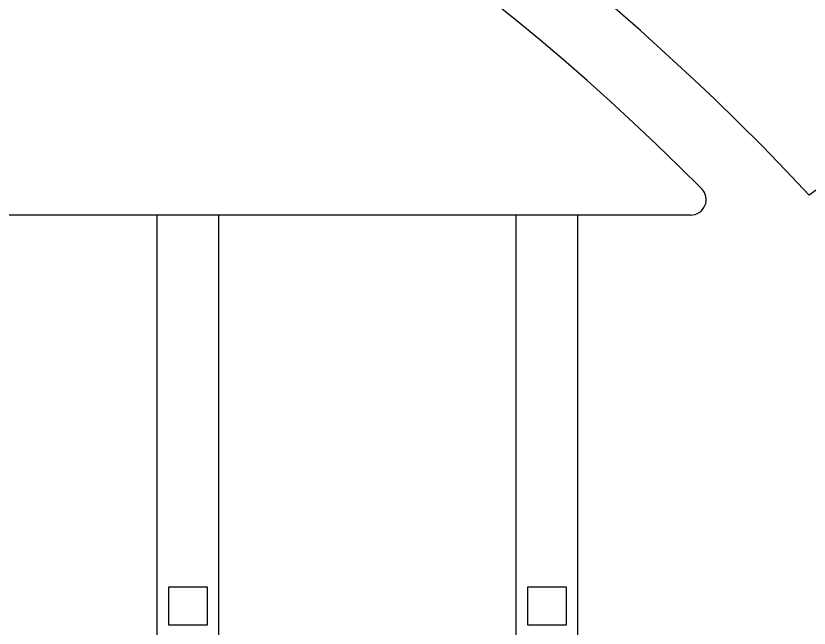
# Model space of a CAD drawing. Extents: x -30 to 1202, y 231 to 898.
# Drawn here: x 97.41 to 107.66, y 371.88 to 379.79 of the extents above; entities that cross this region are included whole.
import ezdxf

# ---------------------------------------------------------------- set-up
doc = ezdxf.new("R2010")
doc.units = 0
doc.header["$LTSCALE"] = 0.04
for name, color, linetype in [('0.1', 1, 'CONTINUOUS'), ('0.2', 2, 'CONTINUOUS'), ('PISO', 1, 'CONTINUOUS')]:
    doc.layers.add(name, color=color, linetype=linetype)

msp = doc.modelspace()

# ---------------------------------------------------------------- linework, layer by layer
at = {"layer": '0.1'}
for p, q in [((111.795, 380.419), (107.664, 377.474)), ((99.236, 371.391), (99.236, 377.216)), ((100.031, 371.391), (100.031, 377.216)), ((103.878, 371.391), (103.878, 377.216)), ((104.673, 371.391), (104.673, 377.216))]:
    msp.add_line(p, q, dxfattribs=at)
at = {"layer": '0.2'}
for p, q in [((99.386, 371.919), (99.386, 372.415)), ((99.386, 372.415), (99.881, 372.415)), ((99.881, 372.415), (99.881, 371.919)), ((104.027, 371.919), (104.027, 372.415)), ((104.027, 372.415), (104.523, 372.415)), ((104.523, 372.415), (104.523, 371.919)), ((99.881, 371.919), (99.386, 371.919)), ((104.523, 371.919), (104.027, 371.919))]:
    msp.add_line(p, q, dxfattribs=at)
at = {"layer": 'PISO'}
msp.add_line((106.133, 377.216), (78.609, 377.216), dxfattribs=at)
for centre, radius, start, end in [((84.017, 355.367), 32.372, 43.0717, 91.8718), ((84.167, 355.59), 31.166, 44.8168, 92.221), ((106.133, 377.416), 0.2, 270, 44.8168)]:
    msp.add_arc(centre, radius, start, end, dxfattribs=at)

doc.saveas('drawing.dxf')
